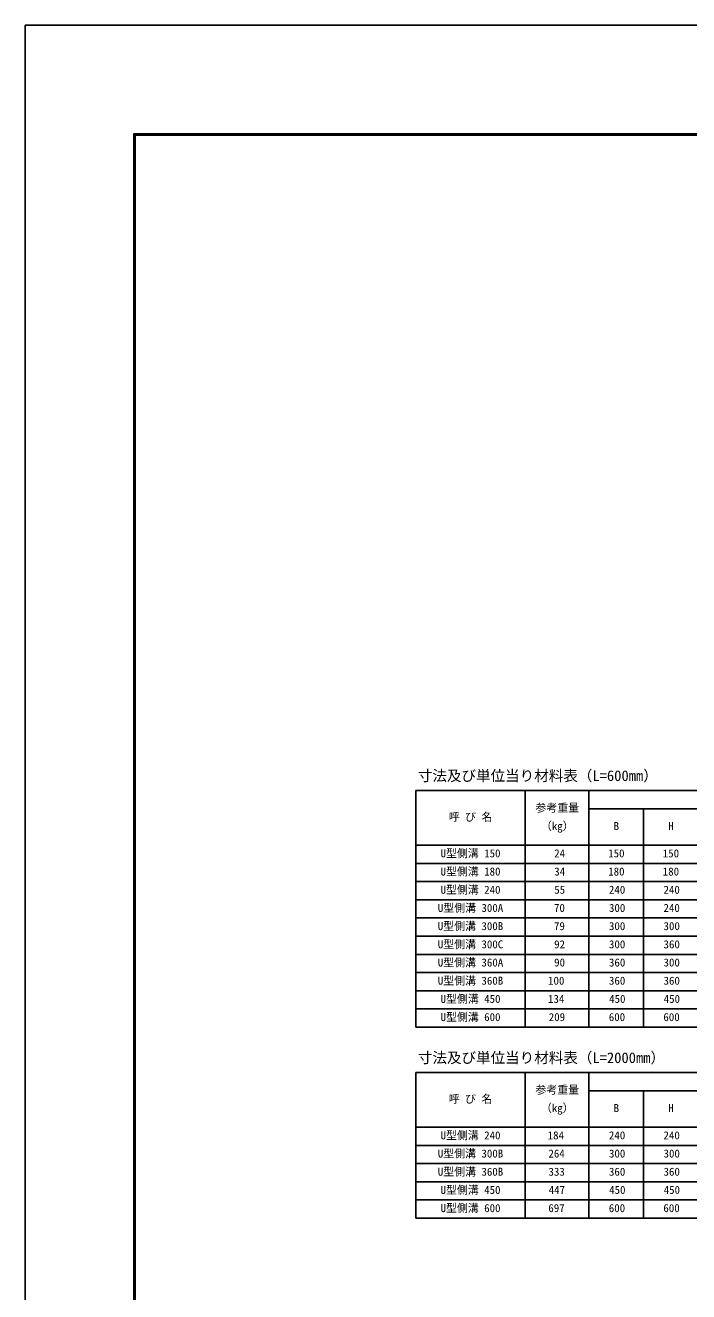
# Model space of a CAD drawing. Units: millimetres, scale not verified. Extents: x -25200 to 25200, y -8910 to 8910.
# Drawn here: x -25200 to -21553, y 1949 to 8910 of the extents above; entities that cross this region are included whole.
import ezdxf
from ezdxf.enums import TextEntityAlignment as Align

# ---------------------------------------------------------------- set-up
doc = ezdxf.new("R2010")
doc.units = ezdxf.units.MM
doc.header["$LTSCALE"] = 30
for name, color, linetype, lineweight in [('0-0_DIM', 7, 'Continuous', 25), ('0-1_Defpoints', 5, 'Continuous', 25), ('0-3_HYO', 3, 'Continuous', 25), ('0-4_HYO2', 4, 'Continuous', 25), ('0-6_TXT', 7, 'Continuous', 25), ('0-7_WAKU', 3, 'Continuous', 25)]:
    doc.layers.add(name, color=color, linetype=linetype, lineweight=lineweight)
doc.styles.add('ＭＳ ゴシック', font='')
doc.styles.get('ＭＳ ゴシック').set_extended_font_data('MS Gothic')

msp = doc.modelspace()

# ---------------------------------------------------------------- linework, layer by layer
at = {"layer": '0-1_Defpoints'}
msp.add_lwpolyline([(-25200, -8910), (0, -8910), (0, 8910), (-25200, 8910)], close=True, dxfattribs=at)
at = {"layer": '0-3_HYO'}
for p, q in [((-23051.95, 4703.56), (-23051.95, 3403.56)), ((-23051.95, 4703.56), (-18051.95, 4703.56)), ((-22451.95, 4703.56), (-22451.95, 3403.56)), ((-22101.95, 4703.56), (-22101.95, 3403.56)), ((-22101.95, 4603.56), (-18051.95, 4603.56)), ((-21801.95, 4603.56), (-21801.95, 3403.56)), ((-23051.95, 4403.56), (-18051.95, 4403.56)), ((-23051.95, 3403.56), (-18051.95, 3403.56)), ((-23051.95, 3153.56), (-23051.95, 2353.56)), ((-23051.95, 3153.56), (-18051.95, 3153.56)), ((-22451.95, 3153.56), (-22451.95, 2353.56)), ((-22101.95, 3153.56), (-22101.95, 2353.56)), ((-22101.95, 3053.56), (-18051.95, 3053.56)), ((-21801.95, 3053.56), (-21801.95, 2353.56)), ((-23051.95, 2853.56), (-18051.95, 2853.56)), ((-23051.95, 2353.56), (-18051.95, 2353.56))]:
    msp.add_line(p, q, dxfattribs=at)
at = {"layer": '0-4_HYO2'}
for p, q in [((-23051.95, 4303.56), (-19101.95, 4303.56)), ((-23051.95, 4203.56), (-19101.95, 4203.56)), ((-23051.95, 4103.56), (-19101.95, 4103.56)), ((-23051.95, 4003.56), (-19101.95, 4003.56)), ((-23051.95, 3903.56), (-19101.95, 3903.56)), ((-23051.95, 3803.56), (-19101.95, 3803.56)), ((-23051.95, 3703.56), (-19101.95, 3703.56)), ((-23051.95, 3603.56), (-19101.95, 3603.56)), ((-23051.95, 3503.56), (-19101.95, 3503.56)), ((-23051.95, 2753.56), (-19101.95, 2753.56)), ((-23051.95, 2653.56), (-19101.95, 2653.56)), ((-23051.95, 2553.56), (-19101.95, 2553.56)), ((-23051.95, 2453.56), (-19101.95, 2453.56))]:
    msp.add_line(p, q, dxfattribs=at)
at = {"layer": '0-7_WAKU', "lineweight": 50}
msp.add_lwpolyline([(-24600, -8310), (-600, -8310), (-600, 8310), (-24600, 8310)], close=True, dxfattribs=at)

# ---------------------------------------------------------------- texts
at = {"layer": '0-0_DIM', "style": 'ＭＳ ゴシック'}
for s, p in [('U型側溝 150', (-22916.95, 4323.56)), (' 24', (-22321.95, 4323.56)), ('150', (-21995.15, 4323.56)), ('150', (-21695.15, 4323.56)), ('U型側溝 180', (-22916.95, 4223.56)), (' 34', (-22321.64, 4223.56)), ('180', (-21995.15, 4223.56)), ('180', (-21695.15, 4223.56)), ('U型側溝 240', (-22916.95, 4123.56)), (' 55', (-22321.64, 4123.56)), ('240', (-21991.19, 4123.56)), ('240', (-21691.19, 4123.56)), ('U型側溝 300A', (-22931.95, 4023.56)), (' 70', (-22323.17, 4023.56)), ('300', (-21990.89, 4023.56)), ('240', (-21691.19, 4023.56)), ('U型側溝 300B', (-22931.95, 3923.56)), (' 79', (-22323.17, 3923.56)), ('300', (-21990.89, 3923.56)), ('300', (-21690.89, 3923.56)), ('U型側溝 300C', (-22931.95, 3823.56)), (' 92', (-22322.25, 3823.56)), ('300', (-21990.89, 3823.56)), ('360', (-21690.89, 3823.56)), ('U型側溝 360A', (-22931.95, 3723.56)), (' 90', (-22322.25, 3723.56)), ('360', (-21990.89, 3723.56)), ('300', (-21690.89, 3723.56)), ('U型側溝 360B', (-22931.95, 3623.56)), ('100', (-22325.91, 3623.56)), ('360', (-21990.89, 3623.56)), ('360', (-21690.89, 3623.56)), ('U型側溝 450', (-22916.95, 3523.56)), ('134', (-22325.91, 3523.56)), ('450', (-21989.97, 3523.56)), ('450', (-21689.97, 3523.56)), ('U型側溝 600', (-22916.95, 3423.56)), ('209', (-22321.95, 3423.56)), ('600', (-21991.8, 3423.56)), ('600', (-21691.8, 3423.56)), ('U型側溝 240', (-22916.95, 2773.56)), ('184', (-22327.73, 2773.56)), ('240', (-21991.19, 2773.56)), ('240', (-21691.19, 2773.56)), ('U型側溝 300B', (-22931.95, 2673.56)), ('264', (-22323.77, 2673.56)), ('300', (-21990.89, 2673.56)), ('300', (-21690.89, 2673.56)), ('U型側溝 360B', (-22931.95, 2573.56)), ('333', (-22323.47, 2573.56)), ('360', (-21990.89, 2573.56)), ('360', (-21690.89, 2573.56)), ('U型側溝 450', (-22916.95, 2473.56)), ('447', (-22322.56, 2473.56)), ('450', (-21989.97, 2473.56)), ('450', (-21689.97, 2473.56)), ('U型側溝 600', (-22916.95, 2373.56)), ('697', (-22324.38, 2373.56)), ('600', (-21991.8, 2373.56)), ('600', (-21691.8, 2373.56))]:
    msp.add_text(s, height=43.99, dxfattribs=at).set_placement(p, align=Align.BOTTOM_LEFT)
at = {"layer": '0-6_TXT', "style": 'ＭＳ ゴシック'}
for s, height, p in [('寸法及び単位当り材料表（L=600mm）', 58.65, (-23041.95, 4738.56)), ('参考重量', 43.99, (-22395.15, 4573.56)), ('呼 び 名', 43.99, (-22871.95, 4523.56)), ('（kg）', 43.99, (-22365.15, 4473.56)), ('B', 43.99, (-21965.15, 4473.56)), ('H', 43.99, (-21665.15, 4473.56)), ('寸法及び単位当り材料表（L=2000mm）', 58.65, (-23041.95, 3188.56)), ('参考重量', 43.99, (-22395.15, 3023.56)), ('呼 び 名', 43.99, (-22871.95, 2973.56)), ('（kg）', 43.99, (-22365.15, 2923.56)), ('B', 43.99, (-21965.15, 2923.56)), ('H', 43.99, (-21665.15, 2923.56))]:
    msp.add_text(s, height=height, dxfattribs=at).set_placement(p, align=Align.BOTTOM_LEFT)

doc.saveas('drawing.dxf')
